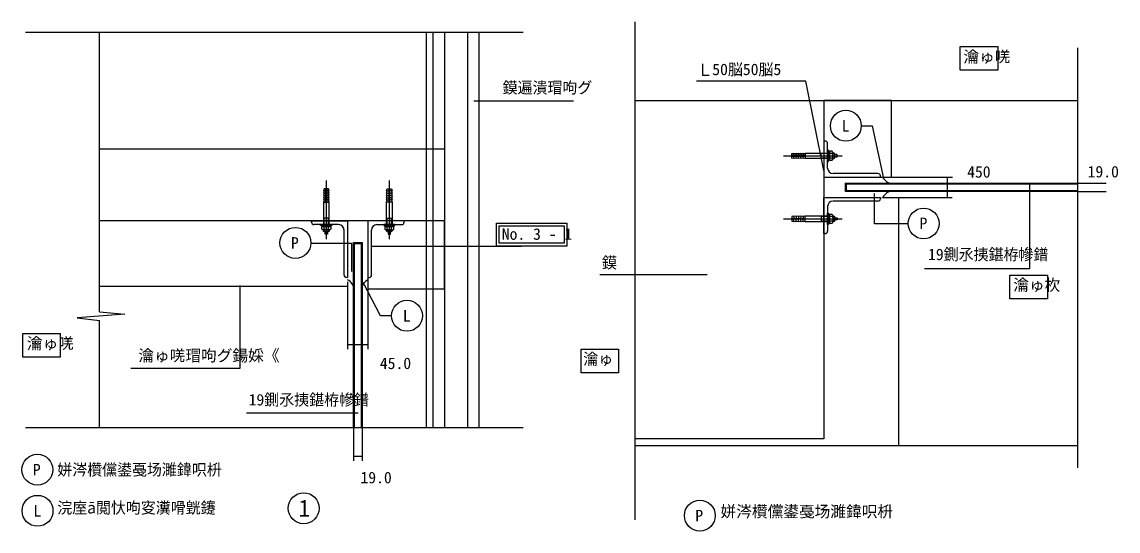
# Model space of a CAD drawing. Header units: metres. Extents: x 76772 to 101071, y -99290 to -68368.
# Drawn here: x 76772 to 101071, y -79645 to -68368 of the extents above; entities that cross this region are included whole.
import ezdxf

# ---------------------------------------------------------------- set-up
doc = ezdxf.new("R2010")
doc.units = ezdxf.units.M

msp = doc.modelspace()

# ---------------------------------------------------------------- linework, layer by layer
for p, q in [((90369.78, -79394.09), (90369.78, -68367.61)), ((76854.13, -68594.31), (87880.61, -68594.31)), ((78492.93, -74787.64), (78492.93, -68599.92)), ((86142.93, -68594.31), (86142.93, -77350.12)), ((86659.98, -77350.12), (86659.98, -68594.31)), ((86909.98, -77350.12), (86909.98, -68594.31)), ((100175.58, -78241.19), (100175.58, -68939.68)), ((91861.37, -69298.04), (91861.37, -69549.75)), ((94152.47, -69678.57), (91724.76, -69678.57)), ((91861.37, -69549.75), (92004.94, -69549.75)), ((94551.64, -71657.33), (94152.47, -69678.57)), ((90369.78, -70105.29), (100175.58, -70105.29)), ((90369.78, -77605.29), (90369.78, -70105.29)), ((90369.78, -70105.29), (94551.64, -70105.29)), ((94551.64, -70105.29), (94551.64, -77605.29)), ((95378.2, -70667.16), (95616.7, -70667.16)), ((95616.7, -70667.16), (95871.59, -71838.08)), ((78492.93, -72776.17), (78492.93, -71176.17)), ((78492.93, -71176.17), (86142.93, -71176.17)), ((86142.93, -71176.17), (86142.93, -72776.17)), ((94578.64, -71005.29), (94551.64, -71005.29)), ((94551.64, -71005.29), (94551.64, -71805.29)), ((94631.64, -71605.29), (94631.64, -71058.29)), ((93652.78, -71331.79), (94956.97, -71331.79)), ((93886.64, -71271.79), (93886.64, -71321.79)), ((93886.64, -71391.79), (93886.64, -71341.79)), ((93936.64, -71271.79), (93936.64, -71321.79)), ((93936.64, -71391.79), (93936.64, -71341.79)), ((93986.64, -71271.79), (93986.64, -71321.79)), ((93986.64, -71391.79), (93986.64, -71341.79)), ((94036.64, -71271.79), (94036.64, -71321.79)), ((94036.64, -71391.79), (94036.64, -71341.79)), ((94086.64, -71271.79), (94086.64, -71321.79)), ((94086.64, -71391.79), (94086.64, -71341.79)), ((94136.64, -71271.79), (94136.64, -71391.79)), ((94487.13, -71391.79), (94487.13, -71271.79)), ((94631.64, -71281.79), (94487.13, -71281.79)), ((94631.64, -71381.79), (94487.13, -71381.79)), ((94676.64, -71340.12), (94651.64, -71323.46)), ((94786.64, -71281.79), (94746.64, -71281.79)), ((94786.64, -71381.79), (94746.64, -71381.79)), ((94776.64, -71271.79), (94776.64, -71391.79)), ((94794.46, -71331.79, -430.77), (94794.46, -71331.79, 179.58)), ((83519.43, -71877.32), (83519.43, -73181.51)), ((84916.43, -71877.32), (84916.43, -73181.51)), ((94551.64, -71805.29), (95801.64, -71805.29)), ((95748.64, -71725.29), (94751.64, -71725.29)), ((95801.64, -71805.29), (95801.64, -71778.29)), ((95852.38, -71805.29), (97403.81, -71805.29)), ((97289.45, -72252.79), (97289.45, -71807.79)), ((83459.43, -72111.17), (83509.43, -72111.17)), ((83459.43, -72161.17), (83509.43, -72161.17)), ((83579.43, -72111.17), (83529.43, -72111.17)), ((83579.43, -72161.17), (83529.43, -72161.17)), ((84856.43, -72111.17), (84906.43, -72111.17)), ((84856.43, -72161.17), (84906.43, -72161.17)), ((84976.43, -72111.17), (84926.43, -72111.17)), ((84976.43, -72161.17), (84926.43, -72161.17)), ((95051.64, -71955.29), (95031.64, -71935.29)), ((95051.64, -72105.29), (95031.64, -72125.29)), ((99115.27, -73827.72), (99115.27, -71935.29)), ((100175.58, -71935.29), (100809.45, -71935.29)), ((100175.58, -72125.29), (100809.45, -72125.29)), ((83459.43, -72211.17), (83509.43, -72211.17)), ((83459.43, -72261.17), (83509.43, -72261.17)), ((83459.43, -72311.17), (83509.43, -72311.17)), ((83459.43, -72361.17), (83579.43, -72361.17)), ((83579.43, -72211.17), (83529.43, -72211.17)), ((83579.43, -72261.17), (83529.43, -72261.17)), ((83579.43, -72311.17), (83529.43, -72311.17)), ((84856.43, -72211.17), (84906.43, -72211.17)), ((84856.43, -72261.17), (84906.43, -72261.17)), ((84856.43, -72311.17), (84906.43, -72311.17)), ((84976.43, -72361.17), (84856.43, -72361.17)), ((84976.43, -72211.17), (84926.43, -72211.17)), ((84976.43, -72261.17), (84926.43, -72261.17)), ((84976.43, -72311.17), (84926.43, -72311.17)), ((94551.64, -72255.29), (95801.64, -72255.29)), ((94551.64, -73055.29), (94551.64, -72255.29)), ((95748.64, -72335.29), (94751.64, -72335.29)), ((95801.64, -72255.29), (95801.64, -72282.29)), ((95852.38, -72255.29), (97392.5, -72255.29)), ((94631.64, -72455.29), (94631.64, -73002.29)), ((86142.93, -72776.17), (78492.93, -72776.17)), ((83192.93, -72803.17), (83192.93, -72776.17)), ((83192.93, -72776.17), (83992.93, -72776.17)), ((83792.93, -72856.17), (83245.93, -72856.17)), ((83579.43, -72711.67), (83459.43, -72711.67)), ((83469.43, -72856.17), (83469.43, -72711.67)), ((83527.76, -72901.17), (83511.1, -72876.17)), ((83569.43, -72856.17), (83569.43, -72711.67)), ((83992.93, -72776.17), (83992.93, -74026.17)), ((84442.93, -72776.17), (84442.93, -74026.17)), ((85242.93, -72776.17), (84442.93, -72776.17)), ((84642.93, -72856.17), (85189.93, -72856.17)), ((84856.43, -72711.67), (84976.43, -72711.67)), ((84866.43, -72856.17), (84866.43, -72711.67)), ((84908.1, -72901.17), (84924.76, -72876.17)), ((84966.43, -72856.17), (84966.43, -72711.67)), ((85242.93, -72803.17), (85242.93, -72776.17)), ((87354.19, -72886.88), (88790.37, -72886.88)), ((87354.19, -73268.67), (87354.19, -72886.88)), ((88790.37, -72886.88), (88790.37, -73268.67)), ((93652.78, -72728.79), (94956.97, -72728.79)), ((93886.64, -72668.79), (93886.64, -72718.79)), ((93886.64, -72788.79), (93886.64, -72738.79)), ((93936.64, -72668.79), (93936.64, -72718.79)), ((93936.64, -72788.79), (93936.64, -72738.79)), ((93986.64, -72668.79), (93986.64, -72718.79)), ((93986.64, -72788.79), (93986.64, -72738.79)), ((94036.64, -72668.79), (94036.64, -72718.79)), ((94036.64, -72788.79), (94036.64, -72738.79)), ((94086.64, -72668.79), (94086.64, -72718.79)), ((94086.64, -72788.79), (94086.64, -72738.79)), ((94136.64, -72788.79), (94136.64, -72668.79)), ((94487.13, -72668.79), (94487.13, -72788.79)), ((94631.64, -72678.79), (94487.13, -72678.79)), ((94631.64, -72778.79), (94487.13, -72778.79)), ((94676.64, -72720.46), (94651.64, -72737.12)), ((94786.64, -72678.79), (94746.64, -72678.79)), ((94786.64, -72778.79), (94746.64, -72778.79)), ((94776.64, -72788.79), (94776.64, -72668.79)), ((94794.46, -72728.79, -430.77), (94794.46, -72728.79, 179.58)), ((83459.43, -73001.17), (83579.43, -73001.17)), ((83469.43, -73011.17), (83469.43, -72971.17)), ((83519.43, -73019, -430.77), (83519.43, -73019, 179.58)), ((83569.43, -73011.17), (83569.43, -72971.17)), ((83912.93, -73973.17), (83912.93, -72976.17)), ((84522.93, -73973.17), (84522.93, -72976.17)), ((84976.43, -73001.17), (84856.43, -73001.17)), ((84866.43, -73011.17), (84866.43, -72971.17)), ((84916.43, -73019, -430.77), (84916.43, -73019, 179.58)), ((84966.43, -73011.17), (84966.43, -72971.17)), ((94578.64, -73055.29), (94551.64, -73055.29)), ((83176.24, -73267.08), (84077.89, -73267.08)), ((84077.89, -73267.08), (84077.89, -73895.14)), ((84142.93, -73276.17), (84122.93, -73256.17)), ((84292.93, -73276.17), (84312.93, -73256.17)), ((84533.63, -73332.5), (87844.05, -73332.5)), ((88790.37, -73268.67), (87354.19, -73268.67)), ((96777.09, -73827.72), (99115.27, -73827.72)), ((83992.93, -74026.17), (83965.93, -74026.17)), ((84442.93, -74026.17), (84469.93, -74026.17)), ((83992.93, -74126.3), (83992.93, -75613.99)), ((84442.93, -74126.3), (84442.93, -75613.99)), ((79050.93, -74838.43), (77994.86, -74924.14)), ((78492.93, -74787.64), (79050.93, -74838.43)), ((77994.86, -74924.14), (78492.93, -74978.74)), ((78492.93, -77355.73), (78492.93, -74978.74)), ((83992.93, -75513.99), (84442.93, -75513.99)), ((81750.78, -77024.71), (84228.46, -77024.71)), ((76854.13, -77350.12), (87880.61, -77350.12)), ((84122.93, -77350.12), (84122.93, -78086.56)), ((84312.93, -77350.12), (84312.93, -78090.89)), ((92951.64, -77605.29), (90369.78, -77605.29)), ((94551.64, -77605.29), (90369.78, -77605.29)), ((84122.93, -77983.99), (84312.93, -77983.99)), ((100181.19, -77755.29), (90375.38, -77755.29))]:
    msp.add_line(p, q)
for points in [[(83992.93, -74226.33), (78492.93, -74226.33), (78492.93, -68594.31)], [(85742.93, -77350.12), (85742.93, -68594.31)], [(85882.93, -68594.31), (85882.93, -77350.12)], [(86787.76, -70117.06), (88996.32, -70117.06), (88996.32, -70117.06)], [(94631.64, -71391.79), (94136.64, -71391.79), (94086.64, -71381.79), (94086.64, -71391.79), (94036.64, -71381.79), (94036.64, -71391.79), (93986.64, -71381.79), (93986.64, -71391.79), (93936.64, -71381.79), (93936.64, -71391.79), (93886.64, -71381.79), (93886.64, -71391.79), (93836.64, -71381.79), (93836.64, -71341.79), (94136.64, -71341.79), (94136.64, -71321.79), (93836.64, -71321.79), (93836.64, -71281.79), (93886.64, -71271.79), (93886.64, -71281.79), (93936.64, -71271.79), (93936.64, -71281.79), (93986.64, -71271.79), (93986.64, -71281.79), (94036.64, -71271.79), (94036.64, -71281.79), (94086.64, -71271.79), (94086.64, -71281.79), (94136.64, -71271.79), (94631.64, -71271.79)], [(94736.64, -71281.71), (94677.52, -71281.71)], [(94736.64, -71381.86), (94677.52, -71381.86)], [(94746.64, -71406.9), (94746.64, -71256.68)], [(94746.64, -71391.79), (94776.64, -71391.79), (94786.64, -71381.79), (94786.64, -71281.79), (94776.64, -71271.79), (94746.64, -71271.79)], [(94786.64, -71356.79), (94842.58, -71356.79), (94842.58, -71306.79), (94786.64, -71306.79)], [(83579.43, -72856.17), (83579.43, -72361.17), (83569.43, -72311.17), (83579.43, -72311.17), (83569.43, -72261.17), (83579.43, -72261.17), (83569.43, -72211.17), (83579.43, -72211.17), (83569.43, -72161.17), (83579.43, -72161.17), (83569.43, -72111.17), (83579.43, -72111.17), (83569.43, -72061.17), (83529.43, -72061.17), (83529.43, -72361.17), (83509.43, -72361.17), (83509.43, -72061.17), (83469.43, -72061.17), (83459.43, -72111.17), (83469.43, -72111.17), (83459.43, -72161.17), (83469.43, -72161.17), (83459.43, -72211.17), (83469.43, -72211.17), (83459.43, -72261.17), (83469.43, -72261.17), (83459.43, -72311.17), (83469.43, -72311.17), (83459.43, -72361.17), (83459.43, -72856.17)], [(84856.43, -72856.17), (84856.43, -72361.17), (84866.43, -72311.17), (84856.43, -72311.17), (84866.43, -72261.17), (84856.43, -72261.17), (84866.43, -72211.17), (84856.43, -72211.17), (84866.43, -72161.17), (84856.43, -72161.17), (84866.43, -72111.17), (84856.43, -72111.17), (84866.43, -72061.17), (84906.43, -72061.17), (84906.43, -72361.17), (84926.43, -72361.17), (84926.43, -72061.17), (84966.43, -72061.17), (84976.43, -72111.17), (84966.43, -72111.17), (84976.43, -72161.17), (84966.43, -72161.17), (84976.43, -72211.17), (84966.43, -72211.17), (84976.43, -72261.17), (84966.43, -72261.17), (84976.43, -72311.17), (84966.43, -72311.17), (84976.43, -72361.17), (84976.43, -72856.17)], [(100175.58, -72125.29), (95031.64, -72125.29), (95031.64, -71935.29), (100175.58, -71935.29)], [(100175.58, -72105.29), (95051.64, -72105.29), (95051.64, -71955.29), (100175.58, -71955.29)], [(96201.86, -72255.29), (96201.86, -77755.29), (90369.78, -77755.29)], [(96420.21, -72837.14), (95670.61, -72837.14), (95670.61, -72170.33)], [(94631.64, -72668.79), (94136.64, -72668.79), (94086.64, -72678.79), (94086.64, -72668.79), (94036.64, -72678.79), (94036.64, -72668.79), (93986.64, -72678.79), (93986.64, -72668.79), (93936.64, -72678.79), (93936.64, -72668.79), (93886.64, -72678.79), (93886.64, -72668.79), (93836.64, -72678.79), (93836.64, -72718.79), (94136.64, -72718.79), (94136.64, -72738.79), (93836.64, -72738.79), (93836.64, -72778.79), (93886.64, -72788.79), (93886.64, -72778.79), (93936.64, -72788.79), (93936.64, -72778.79), (93986.64, -72788.79), (93986.64, -72778.79), (94036.64, -72788.79), (94036.64, -72778.79), (94086.64, -72788.79), (94086.64, -72778.79), (94136.64, -72788.79), (94631.64, -72788.79)], [(94736.64, -72678.71), (94677.52, -72678.71)], [(94736.64, -72778.86), (94677.52, -72778.86)], [(94746.64, -72653.68), (94746.64, -72803.9)], [(94746.64, -72668.79), (94776.64, -72668.79), (94786.64, -72678.79), (94786.64, -72778.79), (94776.64, -72788.79), (94746.64, -72788.79)], [(94786.64, -72703.79), (94842.58, -72703.79), (94842.58, -72753.79), (94786.64, -72753.79)], [(83594.54, -72971.17), (83444.32, -72971.17)], [(83579.43, -72971.17), (83579.43, -73001.17), (83569.43, -73011.17), (83469.43, -73011.17), (83459.43, -73001.17), (83459.43, -72971.17)], [(83469.36, -72961.17), (83469.36, -72902.05)], [(83544.43, -73011.17), (83544.43, -73067.12), (83494.43, -73067.12), (83494.43, -73011.17)], [(83569.51, -72961.17), (83569.51, -72902.05)], [(84841.32, -72971.17), (84991.54, -72971.17)], [(84856.43, -72971.17), (84856.43, -73001.17), (84866.43, -73011.17), (84966.43, -73011.17), (84976.43, -73001.17), (84976.43, -72971.17)], [(84866.36, -72961.17), (84866.36, -72902.05)], [(84891.43, -73011.17), (84891.43, -73067.12), (84941.43, -73067.12), (84941.43, -73011.17)], [(84966.51, -72961.17), (84966.51, -72902.05)], [(84122.93, -77350.12), (84122.93, -73256.17), (84312.93, -73256.17), (84312.93, -77350.12)], [(84142.93, -77350.12), (84142.93, -73276.17), (84292.93, -73276.17), (84292.93, -77350.12)], [(89581.61, -73962.12), (91965.28, -73962.12)], [(79185.12, -76036.26), (81612.67, -76036.26), (81612.67, -74207.42)], [(84966.19, -74876.07), (84723.82, -74876.07), (84337.81, -74135.9)]]:
    msp.add_lwpolyline(points)
for points in [[(97572.39, -68909.33), (98402.73, -68909.33), (98402.73, -69432.89), (97572.39, -69432.89)], [(96051.76, -71805.29), (96051.76, -70105.29), (94551.64, -70105.29), (94551.64, -71805.29)], [(94651.64, -71456.79), (94651.64, -71206.79), (94631.64, -71206.79), (94631.64, -71456.79)], [(94651.64, -71239.79), (94651.64, -71423.79), (94676.64, -71423.79), (94676.64, -71239.79)], [(94651.64, -72603.79), (94651.64, -72853.79), (94631.64, -72853.79), (94631.64, -72603.79)], [(94651.64, -72820.79), (94651.64, -72636.79), (94676.64, -72636.79), (94676.64, -72820.79)], [(83644.43, -72876.17), (83394.43, -72876.17), (83394.43, -72856.17), (83644.43, -72856.17)], [(83427.43, -72876.17), (83611.43, -72876.17), (83611.43, -72901.17), (83427.43, -72901.17)], [(84442.93, -74276.3), (86142.93, -74276.3), (86142.93, -72776.17), (84442.93, -72776.17)], [(84791.43, -72876.17), (85041.43, -72876.17), (85041.43, -72856.17), (84791.43, -72856.17)], [(85008.43, -72876.17), (84824.43, -72876.17), (84824.43, -72901.17), (85008.43, -72901.17)], [(87290.56, -72823.25), (88854, -72823.25), (88854, -73332.3), (87290.56, -73332.3)], [(98674.41, -73976.06), (99504.75, -73976.06), (99504.75, -74499.63), (98674.41, -74499.63)], [(76792.54, -75266.52), (77622.88, -75266.52), (77622.88, -75790.09), (76792.54, -75790.09)], [(89166.04, -75618.35), (89996.38, -75618.35), (89996.38, -76141.91), (89166.04, -76141.91)]]:
    msp.add_lwpolyline(points, close=True)
for points in [[(94736.64, -71431.94, 0.4), (94736.64, -71381.86, 0.2), (94736.64, -71281.71, 0.4), (94736.64, -71231.64), (94676.64, -71231.64), (94676.64, -71431.94), (94736.64, -71431.94)], [(94736.64, -72628.64, -0.4), (94736.64, -72678.71, -0.2), (94736.64, -72778.86, -0.4), (94736.64, -72828.94), (94676.64, -72828.94), (94676.64, -72628.64), (94736.64, -72628.64)], [(83619.58, -72961.17, -0.4), (83569.51, -72961.17, -0.2), (83469.36, -72961.17, -0.4), (83419.28, -72961.17), (83419.28, -72901.17), (83619.58, -72901.17), (83619.58, -72961.17)], [(84816.28, -72961.17, 0.4), (84866.36, -72961.17, 0.2), (84966.51, -72961.17, 0.4), (85016.58, -72961.17), (85016.58, -72901.17), (84816.28, -72901.17), (84816.28, -72961.17)]]:
    msp.add_lwpolyline(points, format="xyb")
for centre in [(95035.75, -70667.93), (96760.82, -72831.93), (82835.44, -73261.87), (85308.64, -74876.07), (77114.83, -78285.71), (77118.56, -79196.02), (83018.71, -79139.25), (91799.39, -79302.18)]:
    msp.add_circle(centre, 342.45)
for centre, radius, start, end in [((94578.64, -71058.29), 53, 0, 90), ((94751.64, -71605.29), 120, 180, 270), ((95748.64, -71778.29), 53, 0, 90), ((96130.13, -71642.46), 322.5, 210.32, 255.94), ((96130.13, -72418.12), 322.5, 104.06, 149.68), ((94751.64, -72455.29), 120, 90, 180), ((95748.64, -72282.29), 53, 270, 360), ((83245.93, -72803.17), 53, 180, 270), ((83792.93, -72976.17), 120, 0, 90), ((84642.93, -72976.17), 120, 90, 180), ((85189.93, -72803.17), 53, 270, 360), ((94578.64, -73002.29), 53, 270, 0), ((83965.93, -73973.17), 53, 180, 270), ((83830.1, -74354.67), 322.5, 14.06, 59.68), ((84605.76, -74354.67), 322.5, 120.32, 165.94), ((84469.93, -73973.17), 53, 270, 0)]:
    msp.add_arc(centre, radius, start, end)

# ---------------------------------------------------------------- texts
for s, height, p in [('L', 255, (94944.67, -70795.43)), ('P', 255, (96669.27, -72955.47)), ('P', 255, (82735.26, -73389.37)), ('No. 3 - 1', 255, (87409.3, -73193.29, 30)), ('L', 255, (85217.57, -75003.57)), ('P', 255, (77014.65, -78413.21)), ('1', 380, (82903.36, -79329.25)), ('L', 255, (77027.49, -79323.52)), ('P', 255, (91699.21, -79429.68))]:
    msp.add_text(s, height=height).set_placement(p)
at = {"char_height": 255, "attachment_point": 1}
for s, insert in [('{\\f瀹嬩綋|b0|i0|c134|p2;瀹ゅ唴}', (97641.33, -69009.4)), ('50脳50脳5', (92074.44, -69290.44)), (' 鏌遍潰瑁呴グ', (87253.59, -69695)), ('450', (97725.45, -71560.96)), ('19.0', (100395.32, -71556.31)), ('19鍘氶挗鍖栫幓鐠', (96858.4, -73388.99)), ('鏌', (89630.64, -73571.94)), ('{\\fSimSun|b0|i0|c134|p2;瀹ゅ杴', (98746.5, -74064.08)), ('{\\f瀹嬩綋|b0|i0|c134|p2;瀹ゅ唴}', (76882.3, -75359.37)), ('{\\f瀹嬩綋|b0|i0|c134|p2;瀹ゅ唴瑁呴グ鍚婇《}', (79352.21, -75629.4)), ('45.0', (84706.15, -75801.2)), ('瀹ゅ', (89215.76, -75704.82)), ('19鍘氶挗鍖栫幓鐠', (81798.08, -76608.06)), ('姘涔欑儻鍙戞场濉鍏呮枡', (77555.61, -78156.3)), ('19.0', (84276.59, -78331.65)), ('浣庢ā閲忕呴叜瀵嗗皝鑳', (77555.61, -79000.49)), ('\\f瀹嬩綋|b0|i0|c134|p2;姘涔欑儻鍙戞场濉鍏呮枡', (92257.15, -79082.41))]:
    msp.add_mtext(s, dxfattribs=dict(at, insert=insert))

doc.saveas('drawing.dxf')
